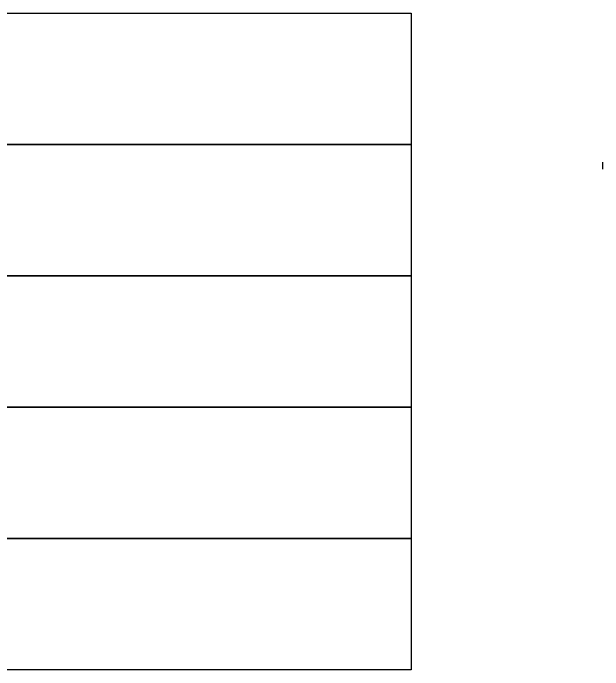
# Model space of a CAD drawing. Header units: millimetres. Extents: x 0 to 400063, y 963 to 238763.
# Drawn here: x 200031 to 400063, y 963 to 223713 of the extents above; entities that cross this region are included whole.
import ezdxf

# ---------------------------------------------------------------- set-up
doc = ezdxf.new("R2010")
doc.units = ezdxf.units.MM
doc.header["$LTSCALE"] = 40
doc.layers.add('I-E_hat', color=253, linetype='Continuous')
doc.layers.add('★FORM', color=7, linetype='Continuous')

msp = doc.modelspace()

# ---------------------------------------------------------------- hatches: boundary and pattern name
at = {"layer": 'I-E_hat', "linetype": 'ByBlock'}
h = msp.add_hatch(dxfattribs=at)
h.set_pattern_fill('AR-RROOF', color=253, scale=80, angle=90, style=0)
h.set_pattern_definition([(90, (400032.91, 170786.33), (-80, 176), [1200, -160, 400, -80]), (90, (399992.91, 170892.73), (-106.4, -80), [240, -26.4, 480, -60]), (90, (399964.91, 170826.334), (-53.6, 416), [640, -112, 320, -80])])
h.paths.add_polyline_path([(400062.9, 173174.3), (400032.9, 173174.3), (400032.9, 170786.3), (400062.9, 170786.3)])

# ---------------------------------------------------------------- linework, layer by layer
at = {"layer": '★FORM'}
for points in [[(47908.6, 223713.3), (335029.2, 223713.3), (335029.2, 179163.3), (47908.6, 179163.3)], [(47908.6, 179163.3), (335029.2, 179163.3), (335029.2, 179163.3), (47908.6, 179163.3)], [(47908.6, 179163.3), (335029.2, 179163.3), (335029.2, 134613.3), (47908.6, 134613.3)], [(47908.6, 134613.3), (335029.2, 134613.3), (335029.2, 90063.3), (47908.6, 90063.3)], [(47908.6, 90063.3), (335029.2, 90063.3), (335029.2, 45513.3), (47908.6, 45513.3)], [(47908.6, 45513.3), (335029.2, 45513.3), (335029.2, 963.3), (47908.6, 963.3)]]:
    msp.add_lwpolyline(points, close=True, dxfattribs=at)

doc.saveas('drawing.dxf')
